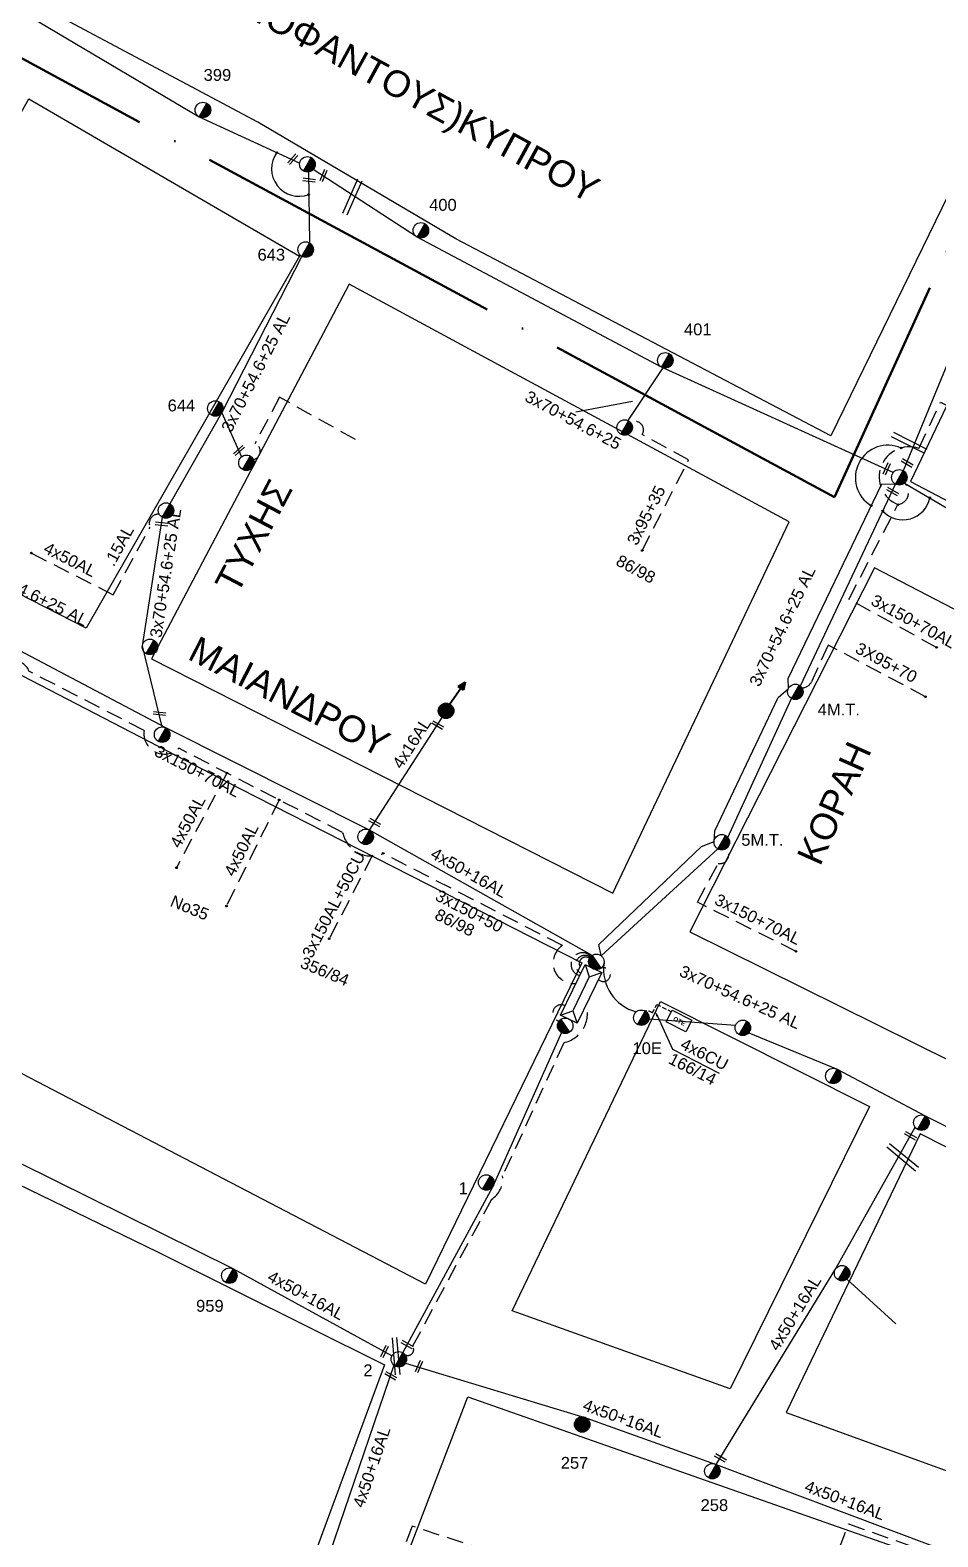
# Model space of a CAD drawing. Header units: millimetres. Extents: x 4998 to 7216, y 1887 to 2914.
# Drawn here: x 5354.7 to 5492.8, y 2149.7 to 2379.1 of the extents above; entities that cross this region are included whole.
import ezdxf
from ezdxf import colors
from ezdxf.entities.mleader import LeaderData, LeaderLine
from ezdxf.enums import TextEntityAlignment as Align
from ezdxf.math import Vec2, Vec3

# ---------------------------------------------------------------- set-up
doc = ezdxf.new("R2010")
doc.units = ezdxf.units.MM
doc.linetypes.add('ACAD_ISO04W100', pattern=[30, 24, -3, 0, -3])
doc.linetypes.add('DASHED', pattern=[19.05, 12.7, -6.35])
for name, color, linetype, lineweight in [('.075', 7, 'Continuous', 30), ('.15AL', 7, 'DASHED', 30), ('3x150+50', 7, 'Continuous', 30), ('3x150+70AL', 7, 'DASHED', 30), ('3x150AL+50CU', 7, 'Continuous', 30), ('3x70+54.6+25 AL', 7, 'SYN_LINE', 30), ('3x95+35', 7, 'Continuous', 30), ('3X95+70', 7, 'Continuous', 30), ('4x16AL', 7, 'Continuous', 30), ('4x50+16AL', 7, 'Continuous', 30), ('4x50AL', 7, 'Continuous', 30), ('Υπόβαθρο ΔΕΗ', 7, 'Continuous', 30)]:
    doc.layers.add(name, color=color, linetype=linetype, lineweight=lineweight)
for name, color, linetype in [('Pillar OTE', 7, 'Continuous'), ('text οδών', 7, 'Continuous'), ('text_kalodion', 7, 'Continuous'), ('ΑΓΝΩΣΤΟ ΥΠΟΓΕΙΟ ΚΑΛΩΔΙΟ', 7, 'DASHED'), ('Επίτονοι', 7, 'Continuous'), ('Μηχανική τομή', 7, 'Continuous'), ('Στύλος Ξύλινος', 7, 'Continuous'), ('Στύλος Ξύλινος @ 1', 7, 'Continuous'), ('Στύλος ΦΜ', 7, 'Continuous'), ('Στύλος ΦΜ @ 1', 7, 'Continuous'), ('Συνδέσεις', 7, 'Continuous'), ('Τομή', 7, 'Continuous'), ('Υποσταθμός εναέριος 2 στύλων', 7, 'Continuous'), ('Υποσταθμός πόλεως', 7, 'Continuous'), ('Υπόγεια καλώδια Παροχών ΧΤ   4x6', 7, 'DASHED')]:
    doc.layers.add(name, color=color, linetype=linetype)
doc.styles.add('arial', font='ARIAL.TTF')
doc.styles.get("Standard").update_dxf_attribs({"font": 'ARIAL.TTF'})
doc.linetypes.add('SYN_LINE', pattern='A,0.5,-0.0001,["/\\/\\/\\/",Standard,S=0.1,R=0,X=0,Y=-0.05],-0.25', length=0.7501)

# ---------------------------------------------------------------- blocks, each defined once
blk = doc.blocks.new('ΥΠΑΡΧΩΝ ΤΣΙΜΕΝΤΕΝΙΟΣ ΣΤΥΛΟΣ')
at = {"layer": 'Στύλος ΦΜ'}
blk.add_hatch(color=7, dxfattribs=at).paths.add_polyline_path([(-1.29, -2.28, 0.574793), (2.62, 0, 0.268822), (1.3, 2.27)])
at = {"layer": 'Στύλος ΦΜ', "color": 7}
blk.add_line((-1.29, -2.28), (1.3, 2.27), dxfattribs=at)
blk.add_circle((0, 0), 2.62, dxfattribs=at)
at = {"layer": 'Στύλος ΦΜ', "flags": 4}
for tag, p in [('ΑΡΙΘΜΟΣ', (-4.68, 8.05)), ('ΤΥΠΟΣ', (-4.91, 3.03))]:
    blk.add_attdef(tag, p, '', height=4, dxfattribs=at)
blk = doc.blocks.new('ΥΠΑΡΧΩΝ ΞΥΛΙΝΟΣ ΣΤΥΛΟΣ')
at = {"layer": 'Στύλος Ξύλινος'}
h = blk.add_hatch(color=7, dxfattribs=at)
h.paths.add_polyline_path([(-2.62, 0, 0.270008), (-1.29, -2.28), (1.3, 2.27, 0.576266)])
h.paths.add_polyline_path([(-1.29, -2.28, 0.574793), (2.62, 0, 0.268822), (1.3, 2.27)])
at = {"layer": 'Στύλος Ξύλινος', "color": 7}
blk.add_line((-1.29, -2.28), (1.3, 2.27), dxfattribs=at)
blk.add_circle((0, 0), 2.62, dxfattribs=at)
at = {"layer": 'Στύλος Ξύλινος', "flags": 4}
for tag, p in [('ΑΡΙΘΜΟΣ', (-4.91, 8.6)), ('ΤΥΠΟΣ', (-4.85, 3.39))]:
    blk.add_attdef(tag, p, '', height=4, dxfattribs=at)
blk = doc.blocks.new('ΥΠΟΣΤΑΘΜΟΣ ΕΝΑΕΡΙΟΣ ΕΠΙ 2 ΣΤΥΛΩΝ')
at = {"layer": 'Υποσταθμός εναέριος 2 στύλων', "linetype": 'Continuous'}
for points in [[(-11.97, -2.11, 0.574793), (-8.45, -0.07, 0.268822), (-9.64, 1.98)], [(9.68, -2.15, 0.574793), (13.19, -0.1, 0.268822), (12.01, 1.95)]]:
    blk.add_hatch(color=256, dxfattribs=at).paths.add_polyline_path(points)
for p, q in [((-11.97, -2.11), (-9.64, 1.98)), ((9.68, -2.15), (12.01, 1.95))]:
    blk.add_line(p, q, dxfattribs=at)
for centre in [(-10.81, -0.07), (10.84, -0.1)]:
    blk.add_circle(centre, 2.36, dxfattribs=at)
at = {"layer": 'Υποσταθμός πόλεως', "linetype": 'Continuous', "ltscale": 40}
blk.add_lwpolyline([(-8.57, 2.82), (8.57, 2.82), (8.57, -2.82), (-8.57, -2.82)], close=True, dxfattribs=at)
for points in [[(-5.75, 0), (-8.57, 2.82)], [(-8.57, -2.82), (-5.75, 0)], [(-5.75, 0), (5.75, 0)], [(5.75, 0), (8.57, 2.82)], [(8.57, -2.82), (5.75, 0)]]:
    blk.add_lwpolyline(points, dxfattribs=at)
at = {"layer": 'Υποσταθμός εναέριος 2 στύλων', "ltscale": 40, "flags": 1}
for tag, p in [('ΜΕΤΑΣΧΗΜΑΤΙΣΜΟΣ', (14.09, 2.51)), ('ΙΣΧΥΣ', (14.07, -0.28)), ('ΑΡΙΘΜΟΣ', (14.19, -3))]:
    blk.add_attdef(tag, p, '', height=1.8, dxfattribs=at)
blk = doc.blocks.new('ΜΗΧΑΝΙΚΗ ΤΟΜΗ')
at = {"layer": 'Μηχανική τομή', "ltscale": 40}
for p, q in [((-1.89, 0.78), (5.68, 0.78)), ((-1.89, -0.78), (5.68, -0.78))]:
    blk.add_line(p, q, dxfattribs=at)
blk = doc.blocks.new('ΤΟΜΗ')
at = {"layer": 'Τομή', "ltscale": 40}
for p, q in [((-5.68, 0), (17.06, 0)), ((-5.68, -2.77), (17.06, -2.77))]:
    blk.add_line(p, q, dxfattribs=at)
blk = doc.blocks.new('_ΣΥΝΔΕΣΗ')
at = {"layer": 'Συνδέσεις', "linetype": 'SYN_LINE', "ltscale": 40}
blk.add_hatch(color=256, dxfattribs=at).paths.add_polyline_path([(0.5, -0.01, 1), (-0.5, -0.01, 1)])
at = {"layer": 'Συνδέσεις'}
blk.add_circle((0, -0.01), 0.5, dxfattribs=at)
blk = doc.blocks.new('ΕΠΙΤΟΝΟΣ')
at = {"layer": 'Επίτονοι', "lineweight": 40, "ltscale": 40}
blk.add_hatch(color=256, dxfattribs=at).paths.add_polyline_path([(-1.13, 6.47), (0, 9.1), (1.13, 6.47)])
for p, q in [((-1.13, 6.47), (0, 9.1)), ((1.13, 6.47), (-1.13, 6.47)), ((-1.13, 6.47), (0, 6.47)), ((0, 9.1), (1.13, 6.47)), ((0, 6.47), (0, 0))]:
    blk.add_line(p, q, dxfattribs=at)
blk = doc.blocks.new('PILLAR ΟΤΕ')
at = {"layer": 'Pillar OTE', "ltscale": 40}
blk.add_lwpolyline([(-3.31, 2.02), (3.39, 2.02), (3.39, -1.99), (-3.31, -1.99)], close=True, dxfattribs=at)
at = {"layer": 'Pillar OTE', "insert": (-1.81, 0.71), "char_height": 1.3575, "width": 109.961, "attachment_point": 1}
blk.add_mtext('{\\fArial|b1|i0|c161|p34;OTE}', dxfattribs=at)

msp = doc.modelspace()

# ---------------------------------------------------------------- linework, layer by layer
at = {"layer": '.075', "color": 27, "linetype": 'DASHED', "lineweight": -3, "ltscale": 0.2}
msp.add_lwpolyline([(5473.74, 2137.37), (5479.23, 2151.67), (5489.33, 2148.11, 0.589051), (5491.95, 2146.98, -10.953175)], format="xyb", dxfattribs=at)
at = {"layer": '.15AL', "color": 5, "linetype": 'DASHED', "lineweight": -3, "ltscale": 0.2}
msp.add_lwpolyline([(5367.33, 2293.13), (5372.95, 2303.43, -0.580234), (5374.36, 2305.38, -118.575865)], format="xyb", dxfattribs=at)
at = {"layer": '3x150+50', "color": 2, "linetype": 'DASHED', "lineweight": -3, "ltscale": 0.2}
msp.add_lwpolyline([(5486.75, 2306.85, -0.971691), (5489.91, 2315.39), (5493.22, 2322.43), (5507.23, 2315.54)], format="xyb", dxfattribs=at)
at = {"layer": '3x150+50', "color": 151, "linetype": 'DASHED', "lineweight": -3, "ltscale": 0.2}
msp.add_lwpolyline([(5437.74, 2233.95, -0.785527), (5435.69, 2239.71), (5408.42, 2253.74)], format="xyb", dxfattribs=at)
at = {"layer": '3x150+50', "color": 2, "linetype": 'DASHED', "lineweight": -3, "ltscale": 0.2}
msp.add_arc((5438.76, 2236.86), 1.76, 43.3367, 255.6769, dxfattribs=at)
at = {"layer": '3x150+50', "color": 6, "linetype": 'DASHED', "lineweight": -3, "ltscale": 0.2}
msp.add_arc((5439.14, 2236.79), 1.43, 55.5245, 243.407, dxfattribs=at)
at = {"layer": '3x150+50', "color": 5, "linetype": 'DASHED', "lineweight": -3, "ltscale": 0.2}
msp.add_arc((5439.27, 2236.94), 1.02, 56.9035, 240.0507, dxfattribs=at)
at = {"layer": '3x150+50', "color": 85, "linetype": 'DASHED', "lineweight": -3, "ltscale": 0.2}
msp.add_arc((5441.94, 2235.29), 1.05, 223.1812, 113.278, dxfattribs=at)
at = {"layer": '3x150+50', "color": 1, "linetype": 'DASHED', "lineweight": -3, "ltscale": 0.2}
msp.add_arc((5435.5, 2229.43), 1.27, 62.4884, 254.7376, dxfattribs=at)
at = {"layer": '3x150+70AL', "color": 2, "linetype": 'DASHED', "lineweight": -3, "ltscale": 0.2}
msp.add_lwpolyline([(5492.62, 2285.11), (5479.29, 2292.42), (5486.75, 2306.85, 0.635975), (5487.75, 2310.13, 52.040027)], format="xyb", dxfattribs=at)
at = {"layer": '3x150+70AL', "color": 151, "linetype": 'DASHED', "lineweight": -3, "ltscale": 0.2}
msp.add_lwpolyline([(5408.42, 2253.74, -0.481616), (5402.25, 2256.92), (5377.3, 2269.75, -0.721245), (5372.05, 2272.46), (5354.52, 2281.48, 0.409804), (5351.86, 2282.85)], format="xyb", dxfattribs=at)
at = {"layer": '3x150+70AL', "color": 6, "linetype": 'DASHED', "lineweight": -3, "ltscale": 0.2}
msp.add_lwpolyline([(5471.24, 2238.83), (5456.24, 2246.3), (5459.38, 2252.2, 0.720332), (5460.64, 2254.49, -4.417632)], format="xyb", dxfattribs=at)
at = {"layer": '3x150+70AL', "color": 27, "linetype": 'DASHED', "lineweight": -3, "ltscale": 0.2}
msp.add_lwpolyline([(5439.31, 2230.74, -0.437464), (5435.9, 2224.92), (5426.6, 2204.63, -0.282245), (5424.91, 2201.06), (5412.9, 2178.72, -1.03944), (5411.39, 2177.74, 2.641671)], format="xyb", dxfattribs=at)
at = {"layer": '3x150+70AL', "color": 151, "lineweight": -3, "ltscale": 0.2}
msp.add_lwpolyline([(5427.83, 2146.42), (5412.83, 2151.31), (5394.59, 2104.66), (5386.85, 2107.31, 0.21189), (5384.99, 2107.14, 7.80724)], format="xyb", dxfattribs=at)
at = {"layer": '3x150AL+50CU', "color": 151, "linetype": 'DASHED', "lineweight": -3, "ltscale": 0.2}
msp.add_lwpolyline([(5406.73, 2253.36), (5400.2, 2240.75)], dxfattribs=at)
at = {"layer": '3x70+54.6+25 AL', "color": 5, "linetype": 'SYN_LINE', "lineweight": -3, "ltscale": 12}
msp.add_lwpolyline([(5397.03, 2357.48), (5397.2, 2346.69)], dxfattribs=at)
at = {"layer": '3x70+54.6+25 AL', "color": 5, "linetype": 'SYN_LINE', "lineweight": -3, "ltscale": 20}
msp.add_lwpolyline([(5396.04, 2344.65), (5383.94, 2320.99), (5375.97, 2306.97)], dxfattribs=at)
at = {"layer": '3x70+54.6+25 AL', "color": 2, "linetype": 'SYN_LINE', "lineweight": -3, "ltscale": 10}
msp.add_lwpolyline([(5450.96, 2327.69), (5445.65, 2319.65)], dxfattribs=at)
at = {"layer": '3x70+54.6+25 AL', "color": 5, "linetype": 'SYN_LINE', "lineweight": -3, "ltscale": 7}
msp.add_lwpolyline([(5383.85, 2320.82), (5386.88, 2314.13)], dxfattribs=at)
at = {"layer": '3x70+54.6+25 AL', "color": 2, "linetype": 'SYN_LINE', "lineweight": -3, "ltscale": 20}
msp.add_lwpolyline([(5441.61, 2238.14), (5441.24, 2239.85), (5456.87, 2254.77), (5458.77, 2255.56), (5458.89, 2257.18), (5468.53, 2277.48), (5470.09, 2278.87), (5470.04, 2280.39), (5484.29, 2310.03), (5486.37, 2309.97)], dxfattribs=at)
at = {"layer": '3x70+54.6+25 AL', "color": 6, "linetype": 'SYN_LINE', "lineweight": -3, "ltscale": 20}
for points in [[(5487.75, 2310.13), (5527.68, 2286.67), (5555.05, 2271.79), (5583.22, 2258.84)], [(5471.92, 2279.23), (5486.37, 2309.97)], [(5460.87, 2256.17), (5470.56, 2277.32)], [(5441.61, 2238.14), (5459.36, 2254.42)]]:
    msp.add_lwpolyline(points, dxfattribs=at)
at = {"layer": '3x70+54.6+25 AL', "color": 5, "linetype": 'SYN_LINE', "lineweight": -3, "ltscale": 15}
msp.add_lwpolyline([(5374.8, 2304.93), (5371.76, 2285.36), (5374.74, 2272.99)], dxfattribs=at)
at = {"layer": '3x70+54.6+25 AL', "color": 85, "linetype": 'SYN_LINE', "lineweight": -3, "ltscale": 15}
msp.add_lwpolyline([(5448.87, 2228.55), (5462.04, 2227.57)], dxfattribs=at)
at = {"layer": '3x70+54.6+25 AL', "color": 85, "linetype": 'SYN_LINE', "lineweight": -3, "ltscale": 20}
msp.add_lwpolyline([(5464.07, 2226.44), (5477.5, 2220.88), (5490.91, 2213.78), (5525.84, 2196.27), (5546.97, 2184.41)], dxfattribs=at)
at = {"layer": '3x70+54.6+25 AL', "color": 27, "linetype": 'SYN_LINE', "lineweight": -3, "ltscale": 12}
msp.add_lwpolyline([(5478.98, 2188.9), (5486.43, 2182.13)], dxfattribs=at)
at = {"layer": '3x70+54.6+25 AL', "color": 85, "linetype": 'SYN_LINE', "lineweight": -3, "ltscale": 10}
msp.add_arc((5448.62, 2236.06), 6.66, 171.4306, 255.3552, dxfattribs=at)
at = {"layer": '3x95+35', "color": 2, "linetype": 'DASHED', "lineweight": -3, "ltscale": 0.2}
msp.add_lwpolyline([(5447.84, 2299.86), (5454.89, 2313.64), (5447.82, 2317.51, 0.810995), (5446.08, 2319.31, -88.735103)], format="xyb", dxfattribs=at)
at = {"layer": '3X95+70', "color": 2, "linetype": 'DASHED', "lineweight": -3, "ltscale": 0.2}
msp.add_lwpolyline([(5490.94, 2277.6), (5476.15, 2285.46), (5473.59, 2279.88, -0.29158), (5472.15, 2278.95, -1.876153)], format="xyb", dxfattribs=at)
at = {"layer": '4x16AL', "color": 5, "lineweight": -3, "ltscale": 0.2}
msp.add_lwpolyline([(5406.35, 2257.29), (5417.41, 2274.43)], dxfattribs=at)
at = {"layer": '4x50+16AL', "color": 5, "lineweight": -3, "ltscale": 0.2}
for points in [[(5350.82, 2383.42), (5380.41, 2365.9), (5395.73, 2358.82)], [(5440.2, 2238.2), (5406.35, 2257.29), (5375.36, 2272.84), (5339.59, 2291.74), (5316.64, 2301.69)]]:
    msp.add_lwpolyline(points, dxfattribs=at)
at = {"layer": '4x50+16AL', "color": 133, "lineweight": -3, "ltscale": 0.2}
msp.add_lwpolyline([(5521.25, 2382.78), (5507.39, 2356.06), (5496.85, 2334.46), (5487.53, 2312.01)], dxfattribs=at)
at = {"layer": '4x50+16AL', "color": 2, "lineweight": -3, "ltscale": 0.2}
msp.add_lwpolyline([(5486.02, 2311.71), (5450.77, 2327.77), (5413.57, 2347.57), (5397.76, 2357.85)], dxfattribs=at)
at = {"layer": '4x50+16AL', "color": 1, "lineweight": -3, "ltscale": 0.2}
for points in [[(5435.57, 2226.46), (5425.11, 2203.04), (5411.39, 2177.74)], [(5409.76, 2177.26), (5385.6, 2190.49), (5353.03, 2206.65), (5314, 2224.49)], [(5410.04, 2175.82), (5398.72, 2142.66), (5384.46, 2107.79)]]:
    msp.add_lwpolyline(points, dxfattribs=at)
at = {"layer": '4x50+16AL', "color": 27, "lineweight": -3, "ltscale": 0.2}
for points in [[(5459.1, 2160.71), (5477.3, 2190.53), (5489.37, 2212.06)], [(5411.84, 2176.15), (5439.28, 2167.83), (5459.1, 2160.71), (5492, 2148.34)]]:
    msp.add_lwpolyline(points, dxfattribs=at)
at = {"layer": '4x50AL', "color": 5, "linetype": 'DASHED', "lineweight": -3, "ltscale": 0.2}
msp.add_lwpolyline([(5354.89, 2299.46), (5367.33, 2293.13)], dxfattribs=at)
at = {"layer": '4x50AL', "color": 151, "linetype": 'DASHED', "lineweight": -3, "ltscale": 0.2}
for points in [[(5384.65, 2265.98), (5376.96, 2251.55)], [(5392.6, 2261.88), (5384.56, 2245.72)]]:
    msp.add_lwpolyline(points, dxfattribs=at)
at = {"layer": 'ΑΓΝΩΣΤΟ ΥΠΟΓΕΙΟ ΚΑΛΩΔΙΟ', "color": 5, "linetype": 'DASHED', "lineweight": -3, "ltscale": 0.2}
msp.add_lwpolyline([(5404.19, 2316.76), (5392.64, 2323.19), (5388.89, 2316.1, -0.785626), (5388.67, 2313.72, 2.605499)], format="xyb", dxfattribs=at)
at = {"layer": 'Υπόβαθρο ΔΕΗ', "color": 1, "linetype": 'ACAD_ISO04W100', "lineweight": 50, "ltscale": 2}
msp.add_lwpolyline([(6875.63, 2894.56), (6877.34, 2846.94), (6789.46, 2728.42), (6770.52, 2707.68), (6735.34, 2642.61), (6643.69, 2588.11), (6538.68, 2544.64), (6459.34, 2483.54), (6366.41, 2440.13), (6240.21, 2423.29), (6175.15, 2420.75), (6157.42, 2411.94), (6117.06, 2377.02), (6097.86, 2354.42), (6056.76, 2253.54), (6013.41, 2177.22), (5914.93, 2205.37), (5712.02, 2301.75), (5516.53, 2394.53), (5477.12, 2307.98), (5198.63, 2458.37), (5075.92, 2223.97), (5041.82, 2232.51)], dxfattribs=at)
at = {"layer": 'Υπόβαθρο ΔΕΗ', "color": 7, "lineweight": -3}
for points in [[(5308.03, 2498.65), (5340.61, 2482.43), (5421.23, 2440.28), (5400.36, 2404.4), (5411.23, 2398.64), (5432.37, 2433.7), (5481.61, 2403.73), (5509.52, 2387.37), (5494.43, 2354.05), (5476.54, 2317.29), (5419.49, 2347.29), (5389.35, 2365.05), (5272.4, 2427.45)], [(5525.32, 2387.2), (5488.64, 2310.34), (5522.96, 2292.34), (5549.12, 2278.05), (5583.35, 2260.3), (5619.78, 2340.96)], [(5363.23, 2288.02), (5321.36, 2309.45), (5354.5, 2368.6), (5395.67, 2344.69)], [(5443.38, 2247.67), (5470.2, 2304.23), (5403.24, 2340.41), (5373.17, 2283.34)], [(5316.3, 2300.05), (5386.51, 2263.68), (5438.63, 2237.07), (5414.85, 2188.15), (5289.73, 2253.42), (5303.16, 2276.38)], [(5483.19, 2297.23), (5455.1, 2241.81), (5552.02, 2193.72), (5577.9, 2248.03)], [(5450.61, 2231.18), (5482.44, 2215.19), (5461.22, 2172.24), (5428.06, 2184.09)], [(5490.14, 2211.04), (5469.76, 2168.64), (5529.45, 2146.93), (5546.4, 2182.51)], [(5421.29, 2170.98), (5523.3, 2135.2), (5509.05, 2105.11), (5491.86, 2070.39), (5395.66, 2103.99)]]:
    msp.add_lwpolyline(points, close=True, dxfattribs=at)
for points in [[(5437.75, 2320.95), (5446.35, 2322.61)], [(5293.82, 2145.47), (5320.78, 2218.97), (5374.08, 2193.08), (5408.62, 2175.86), (5400.27, 2153.21), (5391.46, 2129.33), (5383.6, 2108.01), (5293.82, 2145.47)]]:
    msp.add_lwpolyline(points, dxfattribs=at)
at = {"layer": 'Υπόβαθρο ΔΕΗ', "lineweight": -3}
for centre, radius, start, end in [((5395.62, 2357.97), 4.19, 143.9659, 290.4258), ((5485.22, 2310.94), 4.95, 65.8751, 239.19), ((5487.51, 2308.69), 4.17, 222.5828, 348.7014)]:
    msp.add_arc(centre, radius, start, end, dxfattribs=at)
at = {"layer": 'Υπόγεια καλώδια Παροχών ΧΤ   4x6', "color": 85, "linetype": 'DASHED', "lineweight": -3, "ltscale": 0.05}
msp.add_lwpolyline([(5448.29, 2229.74, -0.220667), (5449.38, 2229.45), (5450.04, 2230.76), (5450.04, 2230.76), (5452.21, 2229.67)], format="xyb", dxfattribs=at)

# ---------------------------------------------------------------- block references
at = {"layer": 'Pillar OTE', "xscale": 0.5, "yscale": 0.5, "zscale": 0.5, "rotation": 332.8879327867759}
msp.add_blockref('PILLAR ΟΤΕ', (5453.42, 2228.21), dxfattribs=at)
at = {"layer": 'Επίτονοι', "lineweight": -3, "xscale": 0.449999999999818, "yscale": 0.449999999999818, "zscale": 0.449999999999818, "rotation": 325.1843481819866}
msp.add_blockref('ΕΠΙΤΟΝΟΣ', (5418.58, 2276.47), dxfattribs=at)
at = {"layer": 'Μηχανική τομή', "lineweight": -3}
for p, xscale, yscale, zscale, rotation in [((5394.98, 2359.79), 0.2499999999999678, 0.2499999999999678, 0.2499999999999678, 228.1113904078109), ((5397.61, 2356.17), 0.2499999999999678, 0.2499999999999678, 0.2499999999999678, 172.6173565201571), ((5399.48, 2357.37), 0.2499999999999677, 0.2499999999999677, 0.2499999999999677, 247.5537737864519), ((5386.82, 2315.4), 0.2499999999999678, 0.2499999999999678, 0.2499999999999678, 222.1887185707851), ((5485.19, 2312.71), 0.2499999999999677, 0.2499999999999677, 0.2499999999999677, 247.5537737864519), ((5488.55, 2312.91), 0.2499999999999677, 0.2499999999999677, 0.2499999999999677, 149.7466647832102), ((5486.36, 2308.57), 0.2499999999999677, 0.2499999999999677, 0.2499999999999677, 149.7466647832102), ((5375.18, 2303.82), 0.2499999999999678, 0.2499999999999678, 0.2499999999999678, 173.7619945586587), ((5374.87, 2274.97), 0.2499999999999678, 0.2499999999999678, 0.2499999999999678, 173.7619945586587), ((5417.15, 2273.02), 0.2499999999999678, 0.2499999999999678, 0.2499999999999678, 150.4929909168303), ((5407.58, 2258.19), 0.2499999999999678, 0.2499999999999678, 0.2499999999999678, 150.4929909168303), ((5489.1, 2210.5), 0.2499999999999678, 0.2499999999999678, 0.2499999999999678, 150.4929909168303), ((5412.51, 2178.69), 0.2499999999999678, 0.2499999999999678, 0.2499999999999678, 150.4929909168303), ((5408.79, 2178.33), 0.2499999999999678, 0.2499999999999678, 0.2499999999999678, 245.6193879607516), ((5409.99, 2173.96), 0.2499999999999678, 0.2499999999999678, 0.2499999999999678, 150.4929909168303), ((5414.04, 2176.01), 0.2499999999999678, 0.2499999999999678, 0.2499999999999678, 245.6193879607516), ((5460.16, 2161.45), 0.2499999999999678, 0.2499999999999678, 0.2499999999999678, 150.4929909168303)]:
    msp.add_blockref('ΜΗΧΑΝΙΚΗ ΤΟΜΗ', p, dxfattribs=dict(at, xscale=xscale, yscale=yscale, zscale=zscale, rotation=rotation))
at = {"layer": 'Στύλος Ξύλινος @ 1', "lineweight": -3, "ltscale": 40, "xscale": 0.4499999999998261, "yscale": 0.4499999999998261, "zscale": 0.4499999999998261}
msp.add_blockref('ΥΠΑΡΧΩΝ ΞΥΛΙΝΟΣ ΣΤΥΛΟΣ', (5417.99, 2275.45), dxfattribs=at)
at = {"layer": 'Στύλος Ξύλινος @ 1', "lineweight": -3, "ltscale": 40}
ref = msp.add_blockref('ΥΠΑΡΧΩΝ ΞΥΛΙΝΟΣ ΣΤΥΛΟΣ', (5438.7, 2166.8), dxfattribs=dict(at, xscale=0.4499999999996234, yscale=0.4499999999996234, zscale=0.4499999999996234))
ref.add_attrib('ΤΥΠΟΣ', '257', (5435.44, 2160.06), dxfattribs={"layer": 'Στύλος Ξύλινος', "height": 1.8, "flags": 4})
at = {"layer": 'Στύλος ΦΜ @ 1', "lineweight": -3, "ltscale": 40}
ref = msp.add_blockref('ΥΠΑΡΧΩΝ ΤΣΙΜΕΝΤΕΝΙΟΣ ΣΤΥΛΟΣ', (5380.99, 2366.92), dxfattribs=dict(at, xscale=0.4499999999997795, yscale=0.4499999999997795, zscale=0.4499999999997795))
ref.add_attrib('ΤΥΠΟΣ', '399', (5381.1, 2371.36), dxfattribs={"layer": 'Στύλος ΦΜ', "height": 1.8, "flags": 4})
for p, xscale, yscale, zscale in [((5396.89, 2358.65), 0.4499999999997795, 0.4499999999997795, 0.4499999999997795), ((5445.16, 2318.58), 0.4499999999998083, 0.4499999999998083, 0.4499999999998083), ((5387.61, 2313.21), 0.4499999999998083, 0.4499999999998083, 0.4499999999998083), ((5486.95, 2310.99), 0.4499999999997795, 0.4499999999997795, 0.4499999999997795), ((5375.38, 2305.95), 0.4499999999998083, 0.4499999999998083, 0.4499999999998083), ((5372.93, 2285.18), 0.4499999999998083, 0.4499999999998083, 0.4499999999998083), ((5374.78, 2271.82), 0.4499999999998083, 0.4499999999998083, 0.4499999999998083), ((5405.76, 2256.27), 0.4499999999998083, 0.4499999999998083, 0.4499999999998083), ((5463.15, 2227.18), 0.4500000000001872, 0.4500000000001872, 0.4500000000001872), ((5476.91, 2219.85), 0.4500000000001872, 0.4500000000001872, 0.4500000000001872), ((5490.32, 2212.75), 0.4500000000001872, 0.4500000000001872, 0.4500000000001872), ((5478.25, 2189.83), 0.4500000000001872, 0.4500000000001872, 0.4500000000001872)]:
    msp.add_blockref('ΥΠΑΡΧΩΝ ΤΣΙΜΕΝΤΕΝΙΟΣ ΣΤΥΛΟΣ', p, dxfattribs=dict(at, xscale=xscale, yscale=yscale, zscale=zscale))
ref = msp.add_blockref('ΥΠΑΡΧΩΝ ΤΣΙΜΕΝΤΕΝΙΟΣ ΣΤΥΛΟΣ', (5414.16, 2348.59), dxfattribs=dict(at, xscale=0.4499999999997795, yscale=0.4499999999997795, zscale=0.4499999999997795))
ref.add_attrib('ΤΥΠΟΣ', '400', (5415.41, 2351.58), dxfattribs={"layer": 'Στύλος ΦΜ', "height": 1.8, "flags": 4})
ref = msp.add_blockref('ΥΠΑΡΧΩΝ ΤΣΙΜΕΝΤΕΝΙΟΣ ΣΤΥΛΟΣ', (5396.62, 2345.67), dxfattribs=dict(at, xscale=0.4499999999997003, yscale=0.4499999999997003, zscale=0.4499999999997003))
ref.add_attrib('ΤΥΠΟΣ', '643', (5389.3, 2343.99), dxfattribs={"layer": 'Στύλος ΦΜ', "height": 1.8, "flags": 4})
ref = msp.add_blockref('ΥΠΑΡΧΩΝ ΤΣΙΜΕΝΤΕΝΙΟΣ ΣΤΥΛΟΣ', (5451.35, 2328.8), dxfattribs=dict(at, xscale=0.4499999999997795, yscale=0.4499999999997795, zscale=0.4499999999997795))
ref.add_attrib('ΤΥΠΟΣ', '401', (5454.19, 2332.62), dxfattribs={"layer": 'Στύλος ΦΜ', "height": 1.8, "flags": 4})
ref = msp.add_blockref('ΥΠΑΡΧΩΝ ΤΣΙΜΕΝΤΕΝΙΟΣ ΣΤΥΛΟΣ', (5382.88, 2321.48), dxfattribs=dict(at, xscale=0.4499999999996848, yscale=0.4499999999996848, zscale=0.4499999999996848))
ref.add_attrib('ΤΥΠΟΣ', '644', (5375.62, 2321.04), dxfattribs={"layer": 'Στύλος ΦΜ', "height": 1.8, "flags": 4})
ref = msp.add_blockref('ΥΠΑΡΧΩΝ ΤΣΙΜΕΝΤΕΝΙΟΣ ΣΤΥΛΟΣ', (5471.14, 2278.34), dxfattribs=dict(at, xscale=0.4499999999998722, yscale=0.4499999999998722, zscale=0.4499999999998722))
ref.add_attrib('ΤΥΠΟΣ', '4M.T.', (5474.54, 2274.74), dxfattribs={"layer": 'Στύλος ΦΜ', "height": 1.8, "flags": 4})
ref = msp.add_blockref('ΥΠΑΡΧΩΝ ΤΣΙΜΕΝΤΕΝΙΟΣ ΣΤΥΛΟΣ', (5459.94, 2255.44), dxfattribs=dict(at, xscale=0.4499999999998722, yscale=0.4499999999998722, zscale=0.4499999999998722))
ref.add_attrib('ΤΥΠΟΣ', '5M.T.', (5462.91, 2254.91), dxfattribs={"layer": 'Στύλος ΦΜ', "height": 1.8, "flags": 4})
ref = msp.add_blockref('ΥΠΑΡΧΩΝ ΤΣΙΜΕΝΤΕΝΙΟΣ ΣΤΥΛΟΣ', (5447.7, 2228.72), dxfattribs=dict(at, xscale=0.4500000000001872, yscale=0.4500000000001872, zscale=0.4500000000001872))
ref.add_attrib('ΑΡΙΘΜΟΣ', '10Ε', (5446.36, 2223.18), dxfattribs={"layer": 'Στύλος ΦΜ', "height": 1.8, "flags": 4})
ref = msp.add_blockref('ΥΠΑΡΧΩΝ ΤΣΙΜΕΝΤΕΝΙΟΣ ΣΤΥΛΟΣ', (5424.1, 2203.64), dxfattribs=dict(at, xscale=0.4500000000000395, yscale=0.4500000000000395, zscale=0.4500000000000395))
ref.add_attrib('ΤΥΠΟΣ', '1', (5419.9, 2201.86), dxfattribs={"layer": 'Στύλος ΦΜ', "height": 1.8, "flags": 4})
ref = msp.add_blockref('ΥΠΑΡΧΩΝ ΤΣΙΜΕΝΤΕΝΙΟΣ ΣΤΥΛΟΣ', (5385.01, 2189.46), dxfattribs=dict(at, xscale=0.4499999999998083, yscale=0.4499999999998083, zscale=0.4499999999998083))
ref.add_attrib('ΤΥΠΟΣ', '959', (5379.95, 2183.96), dxfattribs={"layer": 'Στύλος ΦΜ', "height": 1.8, "flags": 4})
ref = msp.add_blockref('ΥΠΑΡΧΩΝ ΤΣΙΜΕΝΤΕΝΙΟΣ ΣΤΥΛΟΣ', (5410.8, 2176.72), dxfattribs=dict(at, xscale=0.4499999999998084, yscale=0.4499999999998084, zscale=0.4499999999998084))
ref.add_attrib('ΤΥΠΟΣ', '2', (5405.4, 2174.14), dxfattribs={"layer": 'Στύλος ΦΜ', "height": 1.8, "flags": 4})
ref = msp.add_blockref('ΥΠΑΡΧΩΝ ΤΣΙΜΕΝΤΕΝΙΟΣ ΣΤΥΛΟΣ', (5458.51, 2159.69), dxfattribs=dict(at, xscale=0.4499999999999463, yscale=0.4499999999999463, zscale=0.4499999999999463))
ref.add_attrib('ΤΥΠΟΣ', '258', (5456.72, 2153.62), dxfattribs={"layer": 'Στύλος ΦΜ', "height": 1.8, "flags": 4})
at = {"layer": 'Συνδέσεις', "lineweight": -3, "xscale": 0.25, "yscale": 0.25, "zscale": 0.25}
for p in [(5392.23, 2360.44), (5397.08, 2354.04), (5487.24, 2315.47), (5491.59, 2307.88), (5482.68, 2306.69), (5484.44, 2305.88), (5486.75, 2306.85), (5354.89, 2299.46), (5447.84, 2299.86), (5492.62, 2285.11), (5490.94, 2277.6), (5384.65, 2265.98), (5392.6, 2261.89), (5406.73, 2253.36), (5408.42, 2253.75), (5376.96, 2251.55), (5384.57, 2245.72), (5400.2, 2240.75), (5471.24, 2238.83)]:
    msp.add_blockref('_ΣΥΝΔΕΣΗ', p, dxfattribs=at)
at = {"layer": 'Τομή', "lineweight": -3}
for p, xscale, yscale, zscale, rotation in [((5402.86, 2352.52), 0.2499999999999995, 0.2499999999999995, 0.2499999999999995, 66.2783124228159), ((5487.32, 2317.21), 0.2499999999999996, 0.2499999999999996, 0.2499999999999996, 333.0662972907041), ((5486.58, 2208.68), 0.2499999999999995, 0.2499999999999995, 0.2499999999999995, 320.5275429257409), ((5410.19, 2175.75), 0.2499999999999995, 0.2499999999999995, 0.2499999999999995, 95.03550765237242)]:
    msp.add_blockref('ΤΟΜΗ', p, dxfattribs=dict(at, xscale=xscale, yscale=yscale, zscale=zscale, rotation=rotation))
at = {"layer": 'Υποσταθμός εναέριος 2 στύλων', "lineweight": -3, "xscale": 0.4999999999998866, "yscale": 0.4999999999998866, "zscale": 0.4999999999998866, "rotation": 244.0741635437138}
msp.add_blockref('ΥΠΟΣΤΑΘΜΟΣ ΕΝΑΕΡΙΟΣ ΕΠΙ 2 ΣΤΥΛΩΝ', (5438.53, 2232.35), dxfattribs=at)

# ---------------------------------------------------------------- texts
at = {"layer": 'text οδών', "lineweight": -3}
msp.add_text('ΚΟΡΑΗ', height=4, rotation=66.0473, dxfattribs=at).set_placement((5477.04, 2261.4), align=Align.MIDDLE_CENTER)
at = {"layer": 'text οδών', "lineweight": -3, "ltscale": 40, "char_height": 2, "width": 13.6816, "attachment_point": 1}
for s, insert, rotation in [('{\\H2x;(ΔΙΟΦΑΝΤΟΥΣ)KYΠPOY\\P} ', (5385.73, 2386.7), 331.3988), ('{\\H2x;ΤΥΧΗΣ}', (5382.68, 2294.87), 62.3304), ('{\\H2x;MAIANΔPOY\\P} ', (5380.29, 2286.97), 332.8351)]:
    msp.add_mtext(s, dxfattribs=dict(at, insert=insert, rotation=rotation))
at = {"layer": 'text_kalodion', "linetype": 'Continuous', "lineweight": -3, "ltscale": 0.2}
for s, rotation, p in [('3x70+54.6+25 AL', 62.9308, (5389.01, 2326.94)), ('3x70+54.6+25', 331.8519, (5437.33, 2319.71)), ('3x95+35', 62.858, (5448.44, 2305.22)), ('3x70+54.6+25 AL', 81.1727, (5375.3, 2296.43)), ('.15AL', 61.3707, (5368.2, 2300.59)), ('3x70+54.6+25 AL', 333.501, (5354.43, 2293.52)), ('4x50AL', 333.0053, (5360.78, 2298.48)), ('3x70+54.6+25 AL', 64.3384, (5469.15, 2288.32)), ('3x150+70AL', 331.2627, (5489.13, 2289.07)), ('3X95+70', 332.012, (5484.99, 2282.8)), ('4x16AL', 57.1479, (5412.76, 2270.54)), ('3x150+70AL', 332.7685, (5380.16, 2266.26)), ('4x50AL', 61.9264, (5378.67, 2258.58)), ('4x50AL', 63.5699, (5386.82, 2254.31)), ('3x150AL+50CU', 62.611, (5400.88, 2245.97)), ('4x50+16AL', 330.5716, (5421.49, 2250.81)), ('3x150+50', 332.7685, (5421.53, 2244.97)), ('3x150+70AL', 333.518, (5465.43, 2243.73)), ('3x70+54.6+25 AL', 335.5538, (5462.73, 2231.87)), ('4x6CU', 333, (5457.32, 2223.18)), ('4x50+16AL', 331.3115, (5396.69, 2186.47)), ('4x50+16AL', 58.5968, (5471.07, 2183.77)), ('4x50+16AL', 340.244, (5444.97, 2167.7)), ('4x50+16AL', 71.1554, (5406.65, 2160.32)), ('4x50+16AL', 339.3907, (5478.68, 2155.27))]:
    msp.add_text(s, height=1.8, rotation=rotation, dxfattribs=at).set_placement(p, align=Align.MIDDLE_CENTER)
at = {"layer": 'text_kalodion', "linetype": 'Continuous', "lineweight": -3, "ltscale": 0.2, "insert": (5452.48, 2223.47), "char_height": 1.8, "width": 9.1232, "attachment_point": 1, "rotation": 333}
msp.add_mtext('166/14', dxfattribs=at)
at = {"layer": 'Υπόβαθρο ΔΕΗ', "lineweight": -3, "char_height": 1.8, "attachment_point": 1, "style": 'arial'}
for s, insert, width, rotation in [('\\P86/98', (5445.93, 2301.96), 11.5737, 331.9416), ('No35', (5376.55, 2247.45), 9.1232, 337.5832), ('86/98', (5416.9, 2245.42), 9.1232, 333.8283), ('356/84', (5396.33, 2238.08), 9.1232, 337.5832)]:
    msp.add_mtext(s, dxfattribs=dict(at, insert=insert, width=width, rotation=rotation))

# ---------------------------------------------------------------- leaders
at = {"layer": 'Υπόβαθρο ΔΕΗ', "color": 7, "lineweight": -3}
ml = msp.add_multileader_mtext('Standard', dxfattribs=at)
ml.set_content('', color=7)
ml.set_leader_properties()
ml.build(insert=Vec2(0, 0))
ml.multileader.update_dxf_attribs({"arrow_head_size": 1})
ctx = ml.context
ctx.base_point, ctx.arrow_head_size, ctx.plane_origin, ctx.plane_x_axis, ctx.plane_y_axis = Vec3(5459.56, 2220.29), 1, Vec3(5449.73, 2229.85), Vec3(0.891007, -0.45399), Vec3(0.45399, 0.891007)
notes = []
notes.append((ctx, [(0, (1, 1, 0), (5452.43, 2223.92), (0.891007, -0.45399), 8, [(0, [(5449.73, 2229.85)], 0, [])])]))
ctx.mtext.insert, ctx.mtext.text_direction, ctx.mtext.rotation, ctx.mtext.flow_direction = Vec3(5462.25, 2221.16), Vec3(0.891007, -0.45399), 5.811946, 5
for ctx, leaders in notes:
    for number, flags, end, landing, length, lines in leaders:
        leader = LeaderData()
        leader.index, (leader.has_last_leader_line, leader.has_dogleg_vector, leader.attachment_direction) = number, flags
        leader.last_leader_point, leader.dogleg_vector, leader.dogleg_length = Vec3(end), Vec3(landing), length
        for number, points, colour, breaks in lines:
            line = LeaderLine()
            line.index, line.vertices, line.color, line.breaks = number, Vec3.list(points), colors.encode_raw_color(colour), breaks
            leader.lines.append(line)
        ctx.leaders.append(leader)

doc.saveas('drawing.dxf')
